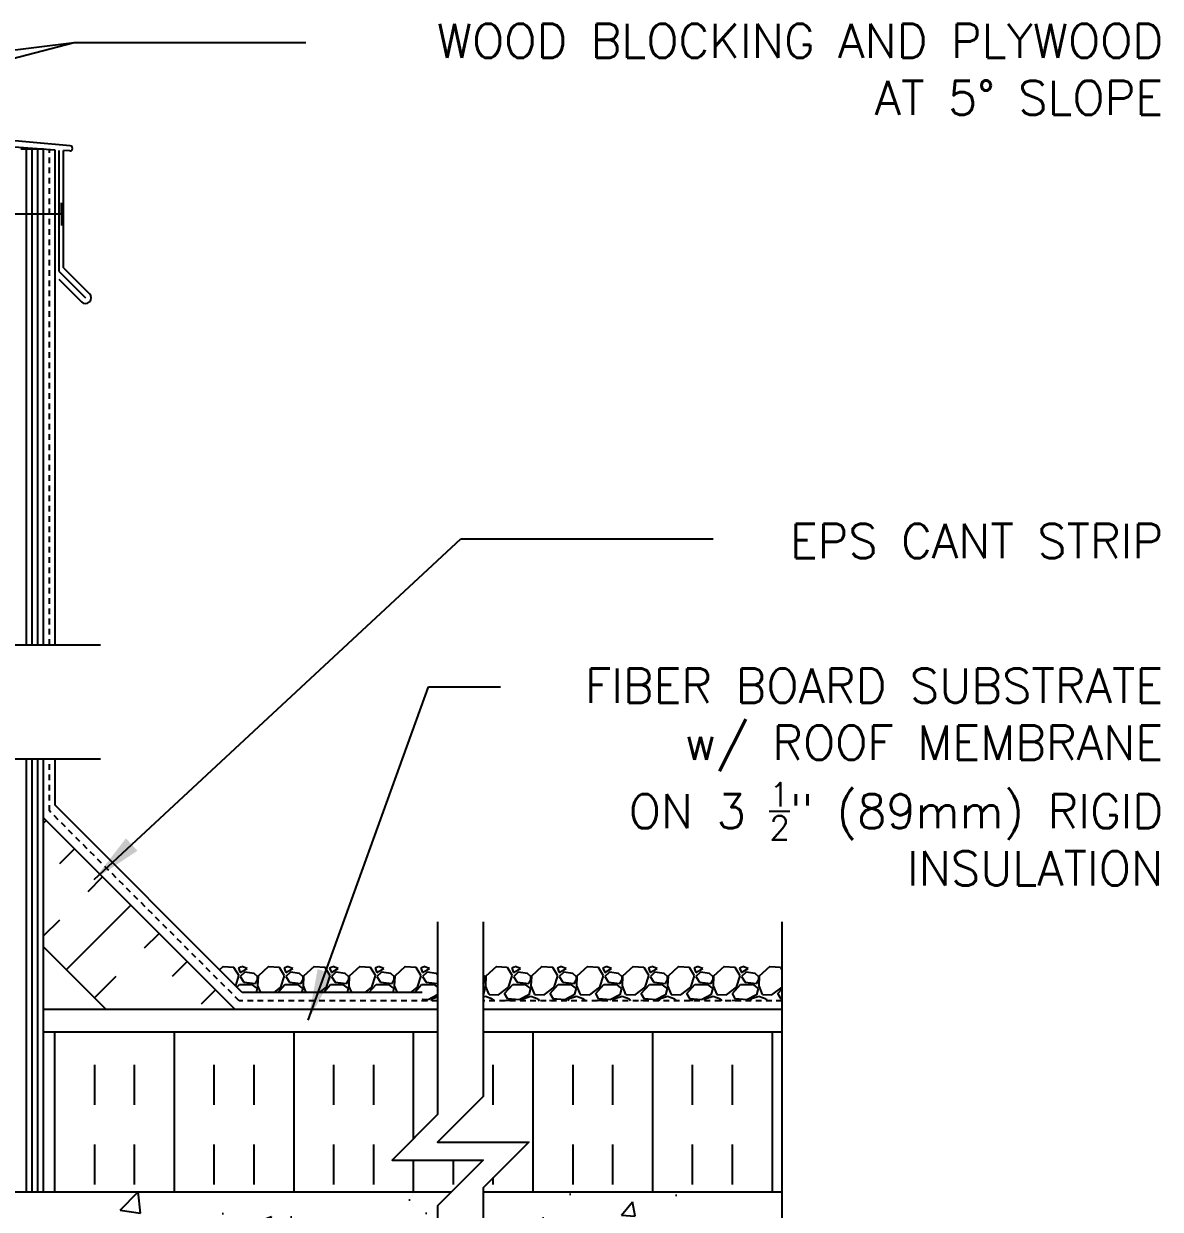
# Model space of a CAD drawing. Header units: inches. Extents: x 155.3 to 211.8, y 129 to 205.6.
# Drawn here: x 186.8 to 211.75, y 178.75 to 204.77 of the extents above; entities that cross this region are included whole.
import ezdxf

# ---------------------------------------------------------------- set-up
doc = ezdxf.new("R2010")
doc.units = ezdxf.units.IN
doc.header["$LTSCALE"] = 0.5
doc.header["$MEASUREMENT"] = 0
doc.linetypes.add('DASHED2', pattern=[0.375, 0.25, -0.125])
for name, color, linetype in [('HATCH', 12, 'Continuous'), ('line25', 2, 'Continuous'), ('LINE50', 5, 'Continuous'), ('LINE9', 9, 'Continuous'), ('TEXT', 4, 'Continuous')]:
    doc.layers.add(name, color=color, linetype=linetype)
doc.styles.add('DIM', font='romans.shx', dxfattribs={"width": 0.7})
doc.styles.add('ROMANS', font='romans.shx', dxfattribs={"height": 0.75})
doc.dimstyles.new('ext_12', dxfattribs={"dimscale": 12, "dimtxt": 0.075, "dimasz": 0.09375, "dimexe": 0.09375, "dimexo": 0.0625, "dimgap": 0.0625, "dimtad": 1, "dimdec": 1, "dimzin": 2, "dimdsep": 46, "dimlunit": 4, "dimtxsty": 'DIM', "dimcen": 0.09, "dimdle": 0.09375, "dimclrt": 4, "dimadec": 0, "dimazin": 0, "dimtfac": 1, "dimtdec": 1, "dimtmove": 2, "dimatfit": 3, "dimfxl": 1, "dimfrac": 2, "dimtolj": 1, "dimtzin": 0, "dimarcsym": 0})

msp = doc.modelspace()

# ---------------------------------------------------------------- hatches: boundary and pattern name
at = {"layer": 'HATCH'}
h = msp.add_hatch(dxfattribs=at)
h.set_pattern_fill('AR-CONC', color=256, scale=0.5)
h.set_pattern_definition([(50, (0, 0), (3.5863, -0.31376), [0.375, -4.125]), (355, (0, 0), (-0.693757, 3.76096), [0.3, -3.3]), (100.4514, (0.299, -0.026), (2.892544, 3.4472), [0.3187, -3.50571]), (46.1842, (0, 1), (5.33621, -0.827596), [0.5625, -6.1875]), (96.6356, (0.4447, 0.931), (4.67331, 4.87059), [0.47805, -5.25857]), (351.1842, (0, 1), (4.67331, 4.87059), [0.45, -4.95]), (21, (0.5, 0.75), (2.984535, -2.013094), [0.375, -4.125]), (326, (0.5, 0.75), (1.216577, 3.62575), [0.3, -3.3]), (71.4514, (0.7487, 0.5822), (4.20111, 1.612656), [0.3187, -3.50571]), (37.5, (0, 0), (0.060799, 1.664469), [0, -3.26, 0, -3.35, 0, -3.3125]), (7.5, (0, 0), (1.315348, 1.972059), [0, -1.91, 0, -3.185, 0, -1.2625]), (327.5, (-1.115, 0), (2.669112, -0.1127744), [0, -1.25, 0, -3.9, 0, -5.175]), (317.5, (-1.615, 0), (2.91593, 0.500525), [0, -1.625, 0, -2.59, 0, -3.675])])
h.paths.add_polyline_path([(195.889, 178.83), (196.197, 179.138), (184.804, 179.138, 0.508518), (184.491, 179.132, 0.520567), (184.197, 179.132, 0.520567), (183.886, 179.132, 0.520567), (183.696, 179.132, 0.520567), (183.178, 179.132, 0.520567), (182.786, 179.132, 0.520567), (182.16, 179.132, 0.520567), (181.879, 179.132, 0.520567), (181.401, 179.132, 0.520567), (180.929, 179.132, 0.520567), (180.423, 179.132, 0.520567), (179.926, 179.132, 0.520567), (179.482, 179.132, 0.520567), (178.891, 179.132, 0.520567), (178.396, 179.132, 0.520567), (177.833, 179.132, 0.520567), (177.109, 179.132, 0.520567), (176.631, 179.132, 0.382337), (176.117, 179.252), (176.117, 177.943), (176.482, 177.943), (176.482, 176.743), (176.117, 176.743), (176.117, 176.45, -0.238802), (176.259, 176.374, -0.520567), (176.684, 176.374, -0.520567), (177.069, 176.374, -0.520567), (177.428, 176.374, -0.520567), (177.999, 176.374, -0.520567), (178.371, 176.374, -0.520567), (178.878, 176.374, -0.520567), (179.37, 176.374, -0.520567), (179.848, 176.374, -0.520567), (180.353, 176.374, -0.520567), (180.619, 176.374, -0.520567), (181.086, 176.374, -0.520567), (181.604, 176.374, -0.520567), (181.923, 176.374, -0.360961), (182.489, 176.374, -0.306582), (183.142, 176.374, -0.380387), (183.667, 176.374, -0.391281), (184.115, 176.388), (195.889, 176.388)])
edge = h.paths.add_edge_path()
edge.add_spline(control_points=[(203.449, 177.161), (202.398, 177.724), (200.244, 178.878), (198.025, 177.839), (196.889, 177.308)], knot_values=[0, 0, 0, 0, 3.379125, 6.918479, 6.918479, 6.918479, 6.918479], degree=3, periodic=0)
edge.add_line((196.889, 177.308), (196.889, 176.388))
edge.add_line((196.889, 176.388), (199.699, 176.388))
edge.add_arc((199.798, 176.638), 0.269, 111.5979, 248.4021, ccw=False)
edge.add_line((199.699, 176.888), (200.132, 177.01))
edge.add_arc((200.035, 177.26), 0.268, 291.22, 428.78)
edge.add_line((200.132, 177.51), (199.809, 177.51))
edge.add_line((199.809, 177.51), (199.809, 177.635))
edge.add_line((199.809, 177.635), (200.153, 177.635))
edge.add_arc((200.035, 177.26), 0.393, -69.7322, 72.5069, ccw=False)
edge.add_line((200.171, 176.891), (199.74, 176.77))
edge.add_arc((199.798, 176.638), 0.144, 113.7456, 240.3185)
edge.add_line((199.726, 176.513), (200.194, 176.513))
edge.add_arc((200.223, 176.051), 0.463, 46.7137, 93.5654, ccw=False)
edge.add_line((200.54, 176.388), (203.449, 176.388))
edge.add_line((203.449, 176.388), (203.449, 177.161))
edge = h.paths.add_edge_path()
edge.add_line((203.449, 179.138), (196.889, 179.138))
edge.add_line((196.889, 179.138), (196.889, 177.308))
edge.add_spline(control_points=[(196.889, 177.308), (198.025, 177.839), (200.244, 178.878), (202.398, 177.724), (203.449, 177.161)], knot_values=[0, 0, 0, 0, 3.539354, 6.918479, 6.918479, 6.918479, 6.918479], degree=3, periodic=0)
edge.add_line((203.449, 177.161), (203.449, 179.138))
edge = h.paths.add_edge_path()
edge.add_line((184.117, 188.64), (181.335, 188.64))
edge.add_line((181.335, 188.64), (180.335, 187.64))
edge.add_line((180.335, 187.64), (180.335, 189.64))
edge.add_line((180.335, 189.64), (179.335, 188.64))
edge.add_line((179.335, 188.64), (176.117, 188.64))
edge.add_line((176.117, 188.64), (176.117, 185.865))
edge.add_arc((176.463, 186.225), 0.5, 226.2109, 246.4218)
edge.add_line((176.263, 185.767), (176.353, 185.767))
edge.add_line((176.353, 185.767), (176.353, 185.725))
edge.add_arc((176.213, 185.518), 0.25, 0, 55.9442, ccw=False)
edge.add_line((176.463, 185.518), (176.463, 185.451))
edge.add_arc((176.4, 185.451), 0.0625, -90, 0, ccw=False)
edge.add_line((176.4, 185.388), (176.353, 185.388))
edge.add_line((176.353, 185.388), (176.353, 185.318))
edge.add_line((176.353, 185.318), (176.458, 185.318))
edge.add_arc((176.335, 184.976), 0.364, 34.9775, 70.3387, ccw=False)
edge.add_arc((177.258, 185.587), 0.743, 212.7919, 253.8107)
edge.add_spline(control_points=[(177.051, 184.873), (178.489, 184.553)], knot_values=[0, 0, 1, 1], degree=1, periodic=0)
edge.add_arc((179.045, 187.484), 2.984, 259.2546, 270.0995)
edge.add_line((179.05, 184.5), (180.117, 184.484))
edge.add_line((180.117, 184.484), (181.183, 184.5))
edge.add_arc((181.189, 187.484), 2.984, 269.9005, 280.7454)
edge.add_spline(control_points=[(181.745, 184.553), (183.182, 184.873)], knot_values=[0, 0, 1, 1], degree=1, periodic=0)
edge.add_arc((182.975, 185.587), 0.743, 286.1893, 327.2081)
edge.add_arc((183.898, 184.976), 0.364, 109.6613, 145.0225, ccw=False)
edge.add_line((183.776, 185.318), (183.881, 185.318))
edge.add_line((183.881, 185.318), (183.881, 185.388))
edge.add_line((183.881, 185.388), (183.833, 185.388))
edge.add_arc((183.833, 185.451), 0.0625, 180, 270, ccw=False)
edge.add_line((183.771, 185.451), (183.771, 185.518))
edge.add_arc((184.021, 185.518), 0.25, 124.0558, 180, ccw=False)
edge.add_line((183.881, 185.725), (183.881, 185.767))
edge.add_line((183.881, 185.767), (183.971, 185.767))
edge.add_arc((183.771, 186.225), 0.5, 293.5782, 313.7891)
edge.add_line((184.117, 185.865), (184.117, 188.64))
h.paths.add_polyline_path([(184.117, 181.672, 0.088416), (183.971, 181.77), (183.881, 181.77), (183.881, 181.811, -0.249069), (183.771, 182.018), (183.771, 182.086, -0.414214), (183.833, 182.148), (183.881, 182.148), (183.881, 182.218), (183.776, 182.218, 0.087457), (183.439, 182.14, -0.638777), (183.314, 182.263, 2.087231), (182.88, 182.038, -1), (182.716, 181.63, -0.21345), (182.324, 182.019, -0.068226), (182.189, 182.647, 1.753171), (181.738, 182.35, -0.940793), (181.534, 181.967, -0.173075), (181.188, 182.334), (181.046, 182.72, 1.612474), (180.614, 182.361, -0.734872), (180.591, 181.85, -0.068475), (180.117, 181.788, -0.068475), (179.643, 181.85, -0.734872), (179.62, 182.361, 1.612474), (179.188, 182.72), (179.045, 182.334, -0.173075), (178.699, 181.967, -0.940793), (178.496, 182.35, 1.753171), (178.045, 182.647, -0.068226), (177.909, 182.019, -0.21345), (177.517, 181.63, -1), (177.354, 182.038, 2.087231), (176.92, 182.263, -0.638777), (176.795, 182.14, 0.087457), (176.458, 182.218), (176.353, 182.218), (176.353, 182.148), (176.4, 182.148, -0.414214), (176.463, 182.086), (176.463, 182.018, -0.249069), (176.353, 181.811), (176.353, 181.77), (176.263, 181.77, 0.088416), (176.117, 181.672), (176.117, 179.638), (176.117, 179.252, -0.382337), (176.631, 179.132, -0.520567), (177.109, 179.132, -0.520567), (177.833, 179.132, -0.520567), (178.396, 179.132, -0.520567), (178.891, 179.132, -0.520567), (179.482, 179.132, -0.520567), (179.926, 179.132, -0.520567), (180.423, 179.132, -0.520567), (180.929, 179.132, -0.520567), (181.401, 179.132, -0.520567), (181.879, 179.132, -0.520567), (182.16, 179.132, -0.520567), (182.786, 179.132, -0.520567), (183.178, 179.132, -0.520567), (183.696, 179.132, -0.520567), (183.886, 179.132, -0.520567), (184.197, 179.132, -0.520567), (184.491, 179.132, -0.508518), (184.804, 179.138), (184.804, 179.638), (184.117, 179.638)])
edge = h.paths.add_edge_path()
edge.add_line((183.971, 194.508), (183.881, 194.508))
edge.add_line((183.881, 194.508), (183.881, 194.55))
edge.add_arc((184.021, 194.757), 0.25, 180, 235.9442, ccw=False)
edge.add_line((183.771, 194.757), (183.771, 194.824))
edge.add_arc((183.833, 194.824), 0.0625, 90, 180, ccw=False)
edge.add_line((183.833, 194.887), (183.881, 194.887))
edge.add_line((183.881, 194.887), (183.881, 194.957))
edge.add_line((183.881, 194.957), (183.776, 194.957))
edge.add_arc((183.898, 195.299), 0.364, 214.9775, 250.3387, ccw=False)
edge.add_arc((182.975, 194.688), 0.743, 32.7919, 73.8107)
edge.add_spline(control_points=[(183.182, 195.402), (181.745, 195.723)], knot_values=[0, 0, 1, 1], degree=1, periodic=0)
edge.add_arc((181.189, 192.791), 2.984, 79.2546, 90.0995)
edge.add_line((181.183, 195.775), (180.117, 195.791))
edge.add_line((180.117, 195.791), (179.05, 195.775))
edge.add_arc((179.045, 192.791), 2.984, 89.9005, 100.7454)
edge.add_spline(control_points=[(178.489, 195.723), (177.051, 195.402)], knot_values=[0, 0, 1, 1], degree=1, periodic=0)
edge.add_arc((177.258, 194.688), 0.743, 106.1893, 147.2081)
edge.add_arc((176.335, 195.299), 0.364, 289.6613, 325.0225, ccw=False)
edge.add_line((176.458, 194.957), (176.353, 194.957))
edge.add_line((176.353, 194.957), (176.353, 194.887))
edge.add_line((176.353, 194.887), (176.4, 194.887))
edge.add_arc((176.4, 194.824), 0.0625, 0, 90, ccw=False)
edge.add_line((176.463, 194.824), (176.463, 194.757))
edge.add_arc((176.213, 194.757), 0.25, 304.0558, 360, ccw=False)
edge.add_line((176.353, 194.55), (176.353, 194.508))
edge.add_line((176.353, 194.508), (176.263, 194.508))
edge.add_arc((176.463, 194.05), 0.5, 113.5782, 133.7891)
edge.add_line((176.117, 194.411), (176.117, 191.14))
edge.add_line((176.117, 191.14), (179.335, 191.14))
edge.add_line((179.335, 191.14), (180.335, 192.14))
edge.add_line((180.335, 192.14), (180.335, 190.14))
edge.add_line((180.335, 190.14), (181.335, 191.14))
edge.add_line((181.335, 191.14), (184.117, 191.14))
edge.add_line((184.117, 191.14), (184.117, 194.411))
edge.add_arc((183.771, 194.05), 0.5, 46.2109, 66.4218)
h.paths.add_polyline_path([(184.117, 199.231, 0.259173), (183.665, 199.011, 0.520567), (183.166, 199.011, 0.520567), (182.779, 199.011, 0.336749), (182.117, 199.117, 0.336749), (181.455, 199.011, 0.520567), (181.068, 199.011, 0.520567), (180.568, 199.011, 0.520567), (179.722, 199.011, 0.520567), (179.439, 199.011, 0.520567), (178.545, 199.011, 0.520567), (177.805, 199.011, 0.520567), (177.112, 199.011, 0.520567), (176.892, 199.011, 0.321585), (176.117, 199.037), (176.117, 198.603, 0.088416), (176.263, 198.506), (176.353, 198.506), (176.353, 198.464, -0.249069), (176.463, 198.257), (176.463, 198.189, -0.414214), (176.4, 198.127), (176.353, 198.127), (176.353, 198.057), (176.458, 198.057, 0.087457), (176.795, 198.136, -0.638777), (176.92, 198.012, 2.087231), (177.354, 198.237, -1), (177.517, 198.645, -0.21345), (177.909, 198.256, -0.068226), (178.045, 197.628, 1.753171), (178.496, 197.925, -0.940793), (178.699, 198.308, -0.173075), (179.045, 197.942), (179.188, 197.555, 1.612474), (179.62, 197.914, -0.734872), (179.643, 198.425, -0.068475), (180.117, 198.487, -0.068475), (180.591, 198.425, -0.734872), (180.614, 197.914, 1.612474), (181.046, 197.555), (181.188, 197.942, -0.173075), (181.534, 198.308, -0.940793), (181.738, 197.925, 1.753171), (182.189, 197.628, -0.068226), (182.324, 198.256, -0.21345), (182.716, 198.645, -1), (182.88, 198.237, 2.087231), (183.314, 198.012, -0.638777), (183.439, 198.136, 0.087457), (183.776, 198.057), (183.881, 198.057), (183.881, 198.127), (183.833, 198.127, -0.414214), (183.771, 198.189), (183.771, 198.257, -0.249069), (183.881, 198.464), (183.881, 198.506), (183.971, 198.506, 0.088416), (184.117, 198.603)])
h = msp.add_hatch(dxfattribs=at)
h.set_pattern_fill('INSUL', color=256, scale=7, angle=45, style=0)
h.set_pattern_definition([(45, (79.9386, 24.2367), (-1.856155, 1.856155), []), (45, (79.32, 24.8554), (-1.856155, 1.856155), [0.875, -0.875]), (45, (78.7012, 25.474), (-1.856155, 1.856155), [0.875, -0.875])])
h.paths.add_polyline_path([(188.49, 183.263), (191.318, 183.263), (187.242, 187.34), (187.242, 184.511)])
h = msp.add_hatch(dxfattribs=at)
h.set_pattern_fill('INSUL', color=256, scale=7, angle=90, style=0)
h.set_pattern_definition([(90, (208.4857, 181.0457), (-2.625, 2e-16), []), (90, (207.6107, 181.0457), (-2.625, 2e-16), [0.875, -0.875]), (90, (206.7357, 181.0457), (-2.625, 2e-16), [0.875, -0.875])])
h.paths.add_polyline_path([(196.889, 179.225), (196.889, 179.138), (203.449, 179.138), (203.449, 182.638), (196.889, 182.638), (196.889, 181.225), (195.889, 180.225), (197.889, 180.225)])
h.paths.add_polyline_path([(196.197, 179.138), (196.889, 179.83), (194.889, 179.83), (195.889, 180.83), (195.889, 182.638), (187.242, 182.638), (187.242, 179.138)])

# ---------------------------------------------------------------- linework, layer by layer
for p, q in [((187.823, 202.094), (173.304, 203.364)), ((187.492, 201.999), (186.185, 202.091)), ((186.867, 191.14), (186.867, 202.017)), ((186.992, 191.14), (186.992, 202.017)), ((187.117, 191.14), (187.117, 202.017)), ((187.492, 191.14), (187.492, 201.999)), ((187.585, 199.332), (187.585, 201.992)), ((187.816, 201.98), (187.679, 201.988)), ((187.679, 199.415), (187.679, 201.988)), ((187.585, 199.332), (188.16, 198.758)), ((187.679, 199.415), (188.248, 198.846)), ((187.573, 199.168), (188.071, 198.669)), ((186.867, 179.138), (186.867, 188.638)), ((186.992, 179.138), (186.992, 188.638)), ((187.117, 179.138), (187.117, 188.638)), ((187.492, 187.62), (187.492, 188.638)), ((191.599, 183.513), (187.492, 187.62)), ((191.179, 184.077), (191.104, 184.008)), ((191.419, 184.056), (191.179, 184.076)), ((191.53, 183.877), (191.42, 184.057)), ((191.588, 184.076), (191.518, 184.046)), ((191.518, 184.047), (191.558, 183.947)), ((191.558, 183.947), (191.708, 184.037)), ((191.709, 184.037), (191.589, 184.077)), ((192.179, 184.077), (191.949, 183.867)), ((192.419, 184.056), (192.179, 184.076)), ((192.53, 183.877), (192.42, 184.057)), ((192.588, 184.076), (192.518, 184.046)), ((192.518, 184.047), (192.558, 183.947)), ((192.558, 183.947), (192.708, 184.037)), ((192.709, 184.037), (192.589, 184.077)), ((193.179, 184.077), (192.949, 183.867)), ((193.419, 184.056), (193.179, 184.076)), ((193.53, 183.877), (193.42, 184.057)), ((193.588, 184.076), (193.518, 184.046)), ((193.518, 184.047), (193.558, 183.947)), ((193.558, 183.947), (193.708, 184.037)), ((193.709, 184.037), (193.589, 184.077)), ((194.179, 184.077), (193.949, 183.867)), ((194.419, 184.056), (194.179, 184.076)), ((194.53, 183.877), (194.42, 184.057)), ((194.588, 184.076), (194.518, 184.046)), ((194.518, 184.047), (194.558, 183.947)), ((194.558, 183.947), (194.708, 184.037)), ((194.709, 184.037), (194.589, 184.077)), ((195.179, 184.077), (194.949, 183.867)), ((195.419, 184.056), (195.179, 184.076)), ((195.53, 183.877), (195.42, 184.057)), ((195.588, 184.076), (195.518, 184.046)), ((195.518, 184.047), (195.558, 183.947)), ((195.558, 183.947), (195.708, 184.037)), ((195.709, 184.037), (195.589, 184.077)), ((197.179, 184.077), (196.949, 183.867)), ((197.419, 184.056), (197.179, 184.076)), ((197.53, 183.877), (197.42, 184.057)), ((197.588, 184.076), (197.518, 184.046)), ((197.518, 184.047), (197.558, 183.947)), ((197.558, 183.947), (197.708, 184.037)), ((197.709, 184.037), (197.589, 184.077)), ((198.179, 184.077), (197.949, 183.867)), ((198.419, 184.056), (198.179, 184.076)), ((198.53, 183.877), (198.42, 184.057)), ((198.588, 184.076), (198.518, 184.046)), ((198.518, 184.047), (198.558, 183.947)), ((198.558, 183.947), (198.708, 184.037)), ((198.709, 184.037), (198.589, 184.077)), ((199.179, 184.077), (198.949, 183.867)), ((199.419, 184.056), (199.179, 184.076)), ((199.53, 183.877), (199.42, 184.057)), ((199.588, 184.076), (199.518, 184.046)), ((199.518, 184.047), (199.558, 183.947)), ((199.558, 183.947), (199.708, 184.037)), ((199.709, 184.037), (199.589, 184.077)), ((200.179, 184.077), (199.949, 183.867)), ((200.419, 184.056), (200.179, 184.076)), ((200.53, 183.877), (200.42, 184.057)), ((200.588, 184.076), (200.518, 184.046)), ((200.518, 184.047), (200.558, 183.947)), ((200.558, 183.947), (200.708, 184.037)), ((200.709, 184.037), (200.589, 184.077)), ((201.179, 184.077), (200.949, 183.867)), ((201.419, 184.056), (201.179, 184.076)), ((201.53, 183.877), (201.42, 184.057)), ((201.588, 184.076), (201.518, 184.046)), ((201.518, 184.047), (201.558, 183.947)), ((201.558, 183.947), (201.708, 184.037)), ((201.709, 184.037), (201.589, 184.077)), ((202.179, 184.077), (201.949, 183.867)), ((202.419, 184.056), (202.179, 184.076)), ((202.53, 183.877), (202.42, 184.057)), ((202.588, 184.076), (202.518, 184.046)), ((202.518, 184.047), (202.558, 183.947)), ((202.558, 183.947), (202.708, 184.037)), ((202.709, 184.037), (202.589, 184.077)), ((203.179, 184.077), (202.949, 183.867)), ((203.419, 184.056), (203.179, 184.076)), ((203.449, 184.01), (203.42, 184.057)), ((191.458, 183.654), (191.529, 183.876)), ((191.558, 183.857), (191.638, 183.737)), ((191.659, 183.957), (191.559, 183.857)), ((191.639, 183.736), (191.889, 183.706)), ((191.86, 183.927), (191.66, 183.957)), ((191.94, 183.855), (191.86, 183.925)), ((191.889, 183.707), (191.939, 183.797)), ((191.948, 183.867), (191.938, 183.657)), ((191.939, 183.797), (191.939, 183.857)), ((192.449, 183.626), (192.529, 183.876)), ((192.558, 183.857), (192.638, 183.737)), ((192.659, 183.957), (192.559, 183.857)), ((192.639, 183.736), (192.889, 183.706)), ((192.86, 183.927), (192.66, 183.957)), ((192.94, 183.855), (192.86, 183.925)), ((192.889, 183.707), (192.939, 183.797)), ((192.948, 183.867), (192.938, 183.657)), ((192.939, 183.797), (192.939, 183.857)), ((193.449, 183.626), (193.529, 183.876)), ((193.558, 183.857), (193.638, 183.737)), ((193.659, 183.957), (193.559, 183.857)), ((193.639, 183.736), (193.889, 183.706)), ((193.86, 183.927), (193.66, 183.957)), ((193.94, 183.855), (193.86, 183.925)), ((193.889, 183.707), (193.939, 183.797)), ((193.948, 183.867), (193.938, 183.657)), ((193.939, 183.797), (193.939, 183.857)), ((194.449, 183.626), (194.529, 183.876)), ((194.558, 183.857), (194.638, 183.737)), ((194.659, 183.957), (194.559, 183.857)), ((194.639, 183.736), (194.889, 183.706)), ((194.86, 183.927), (194.66, 183.957)), ((194.94, 183.855), (194.86, 183.925)), ((194.889, 183.707), (194.939, 183.797)), ((194.948, 183.867), (194.938, 183.657)), ((194.939, 183.797), (194.939, 183.857)), ((195.449, 183.626), (195.529, 183.876)), ((195.558, 183.857), (195.638, 183.737)), ((195.659, 183.957), (195.559, 183.857)), ((195.639, 183.736), (195.889, 183.706)), ((195.86, 183.927), (195.66, 183.957)), ((195.889, 183.9), (195.86, 183.925)), ((196.94, 183.855), (196.889, 183.9)), ((196.889, 183.708), (196.939, 183.797)), ((196.948, 183.867), (196.938, 183.657)), ((196.939, 183.797), (196.939, 183.857)), ((197.449, 183.626), (197.529, 183.876)), ((197.558, 183.857), (197.638, 183.737)), ((197.659, 183.957), (197.559, 183.857)), ((197.639, 183.736), (197.889, 183.706)), ((197.86, 183.927), (197.66, 183.957)), ((197.94, 183.855), (197.86, 183.925)), ((197.889, 183.707), (197.939, 183.797)), ((197.948, 183.867), (197.938, 183.657)), ((197.939, 183.797), (197.939, 183.857)), ((198.449, 183.626), (198.529, 183.876)), ((198.558, 183.857), (198.638, 183.737)), ((198.659, 183.957), (198.559, 183.857)), ((198.639, 183.736), (198.889, 183.706)), ((198.86, 183.927), (198.66, 183.957)), ((198.94, 183.855), (198.86, 183.925)), ((198.889, 183.707), (198.939, 183.797)), ((198.948, 183.867), (198.938, 183.657)), ((198.939, 183.797), (198.939, 183.857)), ((199.449, 183.626), (199.529, 183.876)), ((199.558, 183.857), (199.638, 183.737)), ((199.659, 183.957), (199.559, 183.857)), ((199.639, 183.736), (199.889, 183.706)), ((199.86, 183.927), (199.66, 183.957)), ((199.94, 183.855), (199.86, 183.925)), ((199.889, 183.707), (199.939, 183.797)), ((199.948, 183.867), (199.938, 183.657)), ((199.939, 183.797), (199.939, 183.857)), ((200.449, 183.626), (200.529, 183.876)), ((200.558, 183.857), (200.638, 183.737)), ((200.659, 183.957), (200.559, 183.857)), ((200.639, 183.736), (200.889, 183.706)), ((200.86, 183.927), (200.66, 183.957)), ((200.94, 183.855), (200.86, 183.925)), ((200.889, 183.707), (200.939, 183.797)), ((200.948, 183.867), (200.938, 183.657)), ((200.939, 183.797), (200.939, 183.857)), ((201.449, 183.626), (201.529, 183.876)), ((201.558, 183.857), (201.638, 183.737)), ((201.659, 183.957), (201.559, 183.857)), ((201.639, 183.736), (201.889, 183.706)), ((201.86, 183.927), (201.66, 183.957)), ((201.94, 183.855), (201.86, 183.925)), ((201.889, 183.707), (201.939, 183.797)), ((201.948, 183.867), (201.938, 183.657)), ((201.939, 183.797), (201.939, 183.857)), ((202.449, 183.626), (202.529, 183.876)), ((202.558, 183.857), (202.638, 183.737)), ((202.659, 183.957), (202.559, 183.857)), ((202.639, 183.736), (202.889, 183.706)), ((202.86, 183.927), (202.66, 183.957)), ((202.94, 183.855), (202.86, 183.925)), ((202.889, 183.707), (202.939, 183.797)), ((202.948, 183.867), (202.938, 183.657)), ((202.939, 183.797), (202.939, 183.857)), ((191.485, 183.627), (191.539, 183.687)), ((191.539, 183.687), (191.799, 183.687)), ((195.547, 183.513), (191.599, 183.513)), ((191.798, 183.689), (191.928, 183.599)), ((191.929, 183.597), (191.905, 183.513)), ((191.937, 183.658), (191.999, 183.513)), ((192.3, 183.513), (192.449, 183.628)), ((192.382, 183.513), (192.539, 183.687)), ((192.539, 183.687), (192.799, 183.687)), ((192.798, 183.689), (192.928, 183.599)), ((192.929, 183.597), (192.905, 183.513)), ((192.937, 183.658), (192.999, 183.513)), ((193.3, 183.513), (193.449, 183.628)), ((193.382, 183.513), (193.539, 183.687)), ((193.539, 183.687), (193.799, 183.687)), ((193.798, 183.689), (193.928, 183.599)), ((193.929, 183.597), (193.905, 183.513)), ((193.937, 183.658), (193.999, 183.513)), ((194.3, 183.513), (194.449, 183.628)), ((194.382, 183.513), (194.539, 183.687)), ((194.539, 183.687), (194.799, 183.687)), ((194.798, 183.689), (194.928, 183.599)), ((194.929, 183.597), (194.905, 183.513)), ((194.937, 183.658), (194.999, 183.513)), ((195.3, 183.513), (195.449, 183.627)), ((195.382, 183.513), (195.539, 183.687)), ((195.539, 183.687), (195.799, 183.687)), ((195.889, 183.456), (195.679, 183.346)), ((195.798, 183.689), (195.889, 183.626)), ((195.889, 183.707), (195.889, 183.708)), ((195.889, 183.459), (195.889, 183.457)), ((196.889, 183.626), (196.928, 183.599)), ((196.929, 183.597), (196.889, 183.459)), ((196.937, 183.658), (197.017, 183.468)), ((197.018, 183.466), (197.228, 183.456)), ((197.229, 183.457), (197.449, 183.627)), ((197.359, 183.487), (197.539, 183.687)), ((197.43, 183.366), (197.36, 183.486)), ((197.539, 183.687), (197.799, 183.687)), ((197.889, 183.456), (197.679, 183.346)), ((197.798, 183.689), (197.928, 183.599)), ((197.929, 183.597), (197.889, 183.457)), ((197.937, 183.658), (198.017, 183.468)), ((198.018, 183.466), (198.228, 183.456)), ((198.229, 183.457), (198.449, 183.627)), ((198.359, 183.487), (198.539, 183.687)), ((198.43, 183.366), (198.36, 183.486)), ((198.539, 183.687), (198.799, 183.687)), ((198.889, 183.456), (198.679, 183.346)), ((198.798, 183.689), (198.928, 183.599)), ((198.929, 183.597), (198.889, 183.457)), ((198.937, 183.658), (199.017, 183.468)), ((199.018, 183.466), (199.228, 183.456)), ((199.229, 183.457), (199.449, 183.627)), ((199.359, 183.487), (199.539, 183.687)), ((199.43, 183.366), (199.36, 183.486)), ((199.539, 183.687), (199.799, 183.687)), ((199.889, 183.456), (199.679, 183.346)), ((199.798, 183.689), (199.928, 183.599)), ((199.929, 183.597), (199.889, 183.457)), ((199.937, 183.659), (200.017, 183.469)), ((200.018, 183.466), (200.228, 183.456)), ((200.229, 183.457), (200.449, 183.627)), ((200.359, 183.487), (200.539, 183.687)), ((200.43, 183.366), (200.36, 183.486)), ((200.539, 183.687), (200.799, 183.687)), ((200.889, 183.456), (200.679, 183.346)), ((200.798, 183.689), (200.928, 183.599)), ((200.929, 183.597), (200.889, 183.457)), ((200.937, 183.659), (201.017, 183.469)), ((201.018, 183.466), (201.228, 183.456)), ((201.229, 183.457), (201.449, 183.627)), ((201.359, 183.487), (201.539, 183.687)), ((201.43, 183.366), (201.36, 183.486)), ((201.539, 183.687), (201.799, 183.687)), ((201.889, 183.456), (201.679, 183.346)), ((201.798, 183.689), (201.928, 183.599)), ((201.929, 183.597), (201.889, 183.457)), ((201.937, 183.659), (202.017, 183.469)), ((202.018, 183.466), (202.228, 183.456)), ((202.229, 183.457), (202.449, 183.627)), ((202.359, 183.487), (202.539, 183.687)), ((202.43, 183.366), (202.36, 183.486)), ((202.539, 183.687), (202.799, 183.687)), ((202.889, 183.456), (202.679, 183.346)), ((202.798, 183.689), (202.928, 183.599)), ((202.929, 183.597), (202.889, 183.457)), ((202.937, 183.659), (203.017, 183.469)), ((203.018, 183.466), (203.228, 183.456)), ((203.229, 183.457), (203.449, 183.627)), ((203.359, 183.487), (203.449, 183.588)), ((203.43, 183.366), (203.36, 183.486)), ((203.449, 183.626), (203.449, 183.629)), ((195.547, 183.388), (195.547, 183.388)), ((195.678, 183.348), (195.547, 183.359)), ((195.756, 183.325), (195.778, 183.377)), ((195.779, 183.377), (195.889, 183.411)), ((196.889, 183.411), (196.939, 183.427)), ((196.938, 183.427), (197.098, 183.367)), ((197.099, 183.366), (197.118, 183.325)), ((197.449, 183.336), (197.348, 183.325)), ((197.678, 183.348), (197.428, 183.368)), ((197.497, 183.325), (197.448, 183.337)), ((197.756, 183.325), (197.778, 183.377)), ((197.779, 183.377), (197.939, 183.427)), ((197.938, 183.427), (198.098, 183.367)), ((198.099, 183.366), (198.118, 183.325)), ((198.449, 183.336), (198.348, 183.325)), ((198.678, 183.348), (198.428, 183.368)), ((198.497, 183.325), (198.448, 183.337)), ((198.756, 183.325), (198.778, 183.377)), ((198.779, 183.377), (198.939, 183.427)), ((198.938, 183.427), (199.098, 183.367)), ((199.099, 183.366), (199.118, 183.325)), ((199.449, 183.336), (199.348, 183.325)), ((199.678, 183.348), (199.428, 183.368)), ((199.497, 183.325), (199.448, 183.337)), ((199.756, 183.325), (199.778, 183.377)), ((199.779, 183.377), (199.939, 183.427)), ((199.938, 183.427), (200.098, 183.367)), ((200.099, 183.366), (200.118, 183.325)), ((200.449, 183.336), (200.348, 183.325)), ((200.678, 183.348), (200.428, 183.368)), ((200.497, 183.325), (200.448, 183.337)), ((200.756, 183.325), (200.778, 183.377)), ((200.779, 183.377), (200.939, 183.427)), ((200.938, 183.427), (201.098, 183.367)), ((201.099, 183.366), (201.118, 183.325)), ((201.449, 183.336), (201.348, 183.325)), ((201.678, 183.348), (201.428, 183.368)), ((201.497, 183.325), (201.448, 183.337)), ((201.756, 183.325), (201.778, 183.377)), ((201.779, 183.377), (201.939, 183.427)), ((201.938, 183.427), (202.098, 183.367)), ((202.099, 183.366), (202.118, 183.325)), ((202.449, 183.336), (202.348, 183.325)), ((202.678, 183.348), (202.428, 183.368)), ((202.497, 183.325), (202.448, 183.337)), ((202.756, 183.325), (202.778, 183.377)), ((202.779, 183.377), (202.939, 183.427)), ((202.938, 183.427), (203.098, 183.367)), ((203.099, 183.366), (203.118, 183.325)), ((203.449, 183.336), (203.348, 183.325)), ((203.449, 183.367), (203.428, 183.368)), ((203.449, 183.337), (203.448, 183.337))]:
    msp.add_line(p, q, dxfattribs=at)
for centre, radius, start, end in [((187.82, 202.037), 0.0568, 266.6389, 86.6389), ((188.16, 198.758), 0.125, 225, 45)]:
    msp.add_arc(centre, radius, start, end, dxfattribs=at)
at = {"layer": 'line25'}
for p, q in [((187.242, 202.017), (186.742, 202.017)), ((187.242, 191.14), (187.242, 202.017)), ((187.242, 179.138), (187.242, 188.638)), ((191.443, 183.138), (187.242, 187.34)), ((188.615, 183.138), (187.242, 184.511)), ((184.804, 179.138), (196.197, 179.138)), ((196.889, 179.138), (203.449, 179.138)), ((196.889, 179.138), (197.287, 179.138))]:
    msp.add_line(p, q, dxfattribs=at)
for points in [[(195.889, 182.638), (187.242, 182.638)], [(203.449, 182.638), (196.889, 182.638)]]:
    msp.add_lwpolyline(points, dxfattribs=at)
at = {"layer": 'LINE50', "color": 9, "linetype": 'DASHED2'}
for p, q in [((187.367, 191.14), (187.367, 202.008)), ((187.367, 187.495), (187.367, 188.638)), ((191.537, 183.325), (187.367, 187.495)), ((195.889, 183.325), (191.537, 183.325)), ((203.449, 183.325), (196.889, 183.325))]:
    msp.add_line(p, q, dxfattribs=at)
at = {"layer": 'LINE9'}
for p, q in [((187.632, 200.595), (187.632, 200.845)), ((187.632, 200.595), (185.786, 200.595)), ((187.632, 200.595), (187.632, 200.345)), ((181.335, 191.14), (188.492, 191.14)), ((181.335, 188.64), (188.492, 188.64)), ((203.449, 173.973), (203.449, 185.059))]:
    msp.add_line(p, q, dxfattribs=at)
for points in [[(195.889, 185.059), (195.889, 180.83), (195.889, 180.83), (194.889, 179.83), (196.889, 179.83), (195.889, 178.83), (195.889, 175.391)], [(196.889, 185.059), (196.889, 181.225), (196.889, 181.225), (195.889, 180.225), (197.889, 180.225), (196.889, 179.225), (196.889, 175.391)], [(195.889, 183.138), (187.242, 183.138)], [(203.449, 183.138), (196.889, 183.138)]]:
    msp.add_lwpolyline(points, dxfattribs=at)

# ---------------------------------------------------------------- texts
at = {"layer": 'TEXT', "char_height": 0.75, "attachment_point": 3, "style": 'ROMANS'}
for s, insert, width in [('\\A1;WOOD BLOCKING AND PLYWOOD \\PAT 5%%D SLOPE', (211.817, 204.773), 19.25453), ('\\A1;EPS CANT STRIP', (211.817, 193.795), 9.59335), ('\\A1;FIBER BOARD SUBSTRATE\\Pw/ ROOF MEMBRANE \\PON 3 {\\H0.7x;\\S1/2;}" (89mm) RIGID \\PINSULATION', (211.817, 190.619), 26.1134)]:
    msp.add_mtext(s, dxfattribs=dict(at, insert=insert, width=width))

# ---------------------------------------------------------------- leaders
at = {"layer": 'TEXT'}
for points in [[(175.992, 201.27), (187.911, 204.362)], [(176.355, 202.926), (187.911, 204.362), (192.999, 204.362)], [(188.35, 185.991), (196.4, 193.47), (201.936, 193.47)], [(193.049, 182.904), (195.691, 190.22), (197.271, 190.22)]]:
    msp.add_leader(points, dimstyle='ext_12', override={"dimgap": 0.0625, "dimtad": 0}, dxfattribs=at)

doc.saveas('drawing.dxf')
